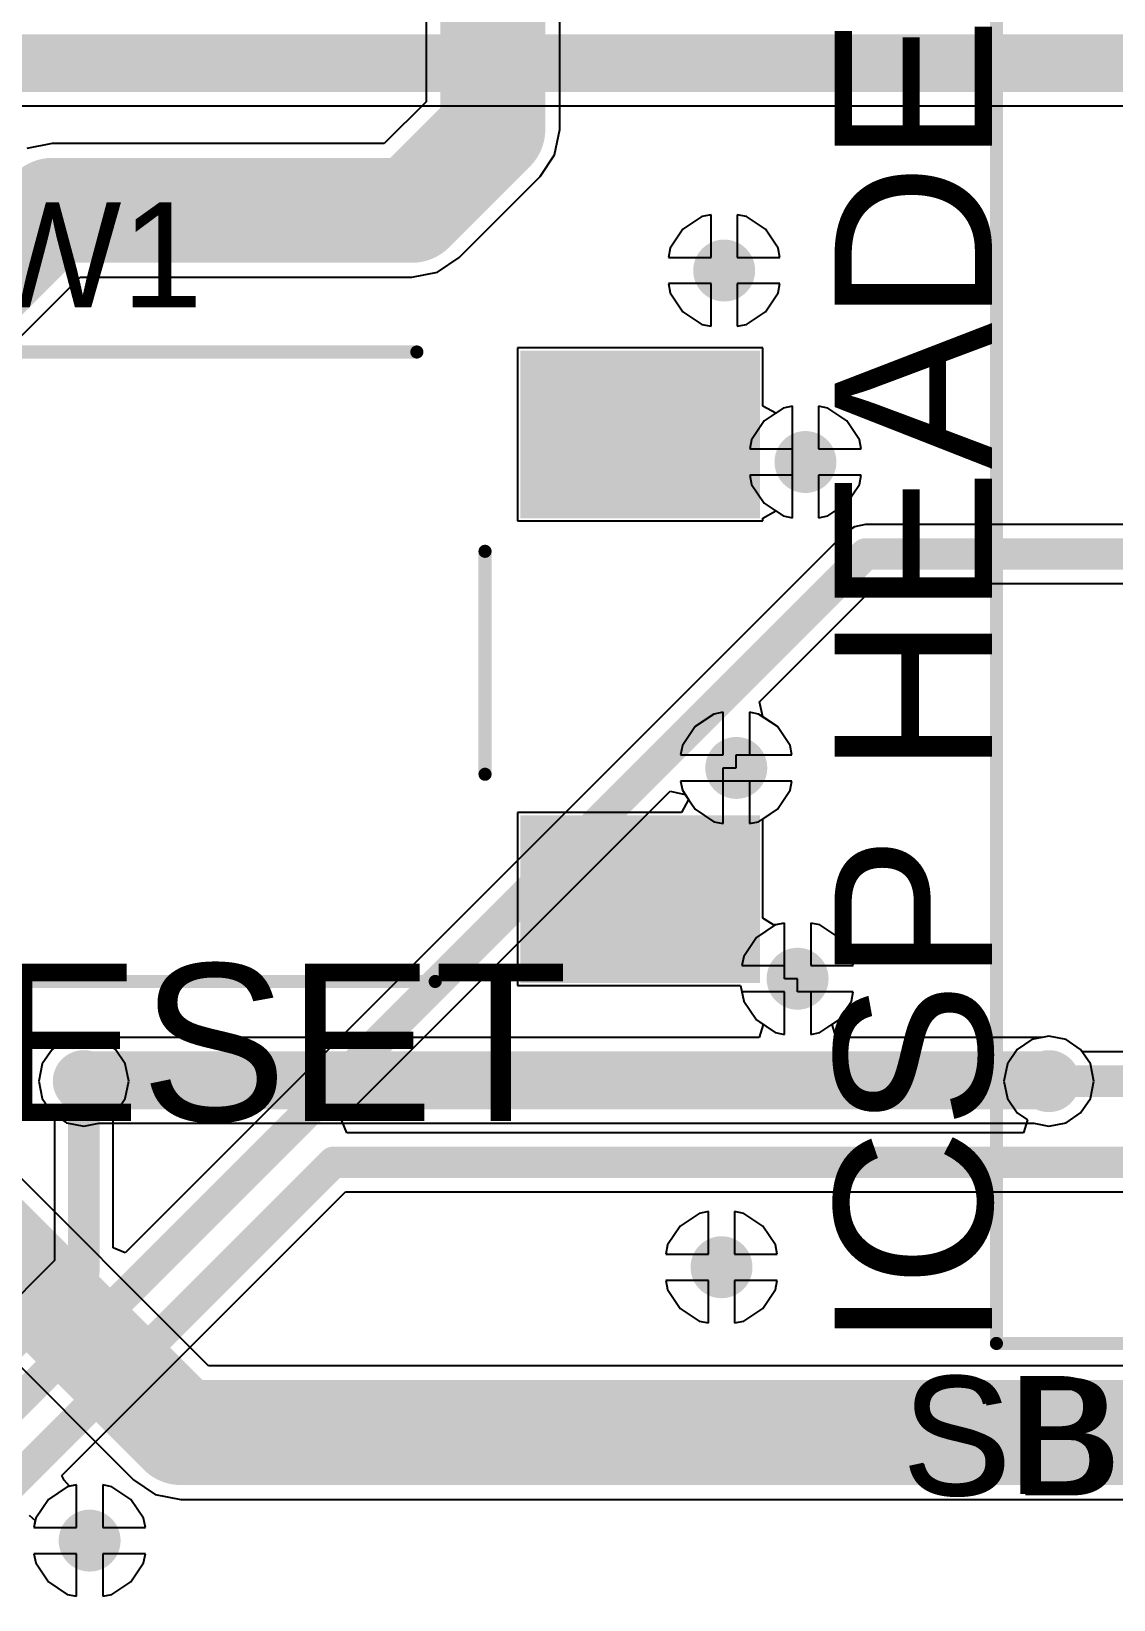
# Model space of a CAD drawing. Header units: millimetres. Extents: x -0.25 to 4.68, y -0.29 to 2.93.
# Drawn here: x 3.857 to 4.27, y 1.832 to 2.43 of the extents above; entities that cross this region are included whole.
import ezdxf

# ---------------------------------------------------------------- set-up
doc = ezdxf.new("R2010")
doc.units = ezdxf.units.MM
doc.header["$MEASUREMENT"] = 0
for name, color, linetype in [('BottomLayer', 5, 'Continuous'), ('BottomSolder', 6, 'Continuous'), ('TopLayer', 1, 'Continuous'), ('TopOverlay', 2, 'Continuous'), ('TopPaste', 8, 'Continuous'), ('TopSolder', 216, 'Continuous'), ('ViaHoleLayer', 16, 'Continuous')]:
    doc.layers.add(name, color=color, linetype=linetype)
doc.styles.add('Arial', font='', dxfattribs={"height": 0.2})
doc.styles.get('Arial').set_extended_font_data('Arial')

# ---------------------------------------------------------------- blocks, each defined once
blk = doc.blocks.new('TL3301NF160QG_54')
at = {"layer": 'TopLayer'}
for points in [[(-0.1374, 0.06063), (-0.22087, 0.06063), (-0.22087, 0.11654), (-0.1374, 0.11654)], [(0.22087, 0.06063), (0.1374, 0.06063), (0.1374, 0.11654), (0.22087, 0.11654)], [(-0.1374, -0.11654), (-0.22087, -0.11654), (-0.22087, -0.06063), (-0.1374, -0.06063)], [(0.22087, -0.11654), (0.1374, -0.11654), (0.1374, -0.06063), (0.22087, -0.06063)]]:
    blk.add_hatch(color=1, dxfattribs=at).paths.add_polyline_path(points)
at = {"layer": 'TopPaste'}
for points in [[(-0.1374, 0.06063), (-0.22087, 0.06063), (-0.22087, 0.11654), (-0.1374, 0.11654)], [(0.22087, 0.06063), (0.1374, 0.06063), (0.1374, 0.11654), (0.22087, 0.11654)], [(-0.1374, -0.11654), (-0.22087, -0.11654), (-0.22087, -0.06063), (-0.1374, -0.06063)], [(0.22087, -0.11654), (0.1374, -0.11654), (0.1374, -0.06063), (0.22087, -0.06063)]]:
    blk.add_hatch(color=8, dxfattribs=at).paths.add_polyline_path(points)
at = {"layer": 'TopSolder'}
for points in [[(-0.1334, 0.05663), (-0.22487, 0.05663), (-0.22487, 0.12054), (-0.1334, 0.12054)], [(0.22487, 0.05663), (0.1334, 0.05663), (0.1334, 0.12054), (0.22487, 0.12054)], [(-0.1334, -0.12054), (-0.22487, -0.12054), (-0.22487, -0.05663), (-0.1334, -0.05663)], [(0.22487, -0.12054), (0.1334, -0.12054), (0.1334, -0.05663), (0.22487, -0.05663)]]:
    blk.add_hatch(color=216, dxfattribs=at).paths.add_polyline_path(points)
at = {"layer": 'TopOverlay'}
for points, const_width in [([(-0.188, 0.129), (-0.183, 0.124)], 0.00787), ([(-0.188, 0.129), (-0.178, 0.129)], 0.00787), ([(-0.183, 0.124), (-0.178, 0.129)], 0.00787), ([(-0.101, 0.12), (0.094, 0.12)], 0.005), ([(-0.12, -0.044), (-0.12, 0.041)], 0.005), ([(0.12, -0.041), (0.12, 0.044)], 0.005), ([(-0.094, -0.12), (0.101, -0.12)], 0.005)]:
    blk.add_lwpolyline(points, dxfattribs=dict(at, const_width=const_width))
for points, const_width in [([(-0.18997, 0.129, 1), (-0.18603, 0.129, 1)], 0.00394), ([(-0.18997, 0.129, 1), (-0.18603, 0.129, 1)], 0.00394), ([(-0.17997, 0.129, 1), (-0.17603, 0.129, 1)], 0.00394), ([(-0.17997, 0.129, 1), (-0.17603, 0.129, 1)], 0.00394), ([(-0.18497, 0.124, 1), (-0.18103, 0.124, 1)], 0.00394), ([(-0.18497, 0.124, 1), (-0.18103, 0.124, 1)], 0.00394), ([(-0.10225, 0.12, 1), (-0.09975, 0.12, 1)], 0.0025), ([(0.09275, 0.12, 1), (0.09525, 0.12, 1)], 0.0025), ([(-0.12125, 0.041, 1), (-0.11875, 0.041, 1)], 0.0025), ([(0.11875, 0.044, 1), (0.12125, 0.044, 1)], 0.0025), ([(-0.12125, -0.044, 1), (-0.11875, -0.044, 1)], 0.0025), ([(0.11875, -0.041, 1), (0.12125, -0.041, 1)], 0.0025), ([(-0.09525, -0.12, 1), (-0.09275, -0.12, 1)], 0.0025), ([(0.09975, -0.12, 1), (0.10225, -0.12, 1)], 0.0025)]:
    blk.add_lwpolyline(points, format="xyb", close=True, dxfattribs=dict(at, const_width=const_width))
blk = doc.blocks.new('S______B______56')
at = {"layer": 'TopLayer'}
for points in [[(-0.045, -0.0175), (-0.045, 0.0175), (-0.015, 0.0175), (-0.015, -0.0175)], [(0.015, -0.0175), (0.015, 0.0175), (0.045, 0.0175), (0.045, -0.0175)]]:
    blk.add_hatch(color=1, dxfattribs=at).paths.add_polyline_path(points)
at = {"layer": 'TopPaste'}
for points in [[(-0.045, -0.0175), (-0.045, 0.0175), (-0.015, 0.0175), (-0.015, -0.0175)], [(0.015, -0.0175), (0.015, 0.0175), (0.045, 0.0175), (0.045, -0.0175)]]:
    blk.add_hatch(color=8, dxfattribs=at).paths.add_polyline_path(points)
at = {"layer": 'TopSolder'}
for points in [[(-0.049, -0.0215), (-0.049, 0.0215), (-0.011, 0.0215), (-0.011, -0.0215)], [(0.011, -0.0215), (0.011, 0.0215), (0.049, 0.0215), (0.049, -0.0215)]]:
    blk.add_hatch(color=216, dxfattribs=at).paths.add_polyline_path(points)
at = {"layer": 'TopOverlay', "const_width": 0.005}
for points in [[(0.05, 0.022), (-0.05, 0.022)], [(-0.05, 0.022), (-0.05, -0.022)], [(0.05, 0.022), (0.05, -0.022)], [(0.05, -0.022), (-0.05, -0.022)]]:
    blk.add_lwpolyline(points, dxfattribs=at)
at = {"layer": 'TopOverlay', "const_width": 0.0025}
for points in [[(-0.05125, 0.022, 1), (-0.04875, 0.022, 1)], [(-0.05125, 0.022, 1), (-0.04875, 0.022, 1)], [(0.04875, 0.022, 1), (0.05125, 0.022, 1)], [(0.04875, 0.022, 1), (0.05125, 0.022, 1)], [(-0.05125, -0.022, 1), (-0.04875, -0.022, 1)], [(-0.05125, -0.022, 1), (-0.04875, -0.022, 1)], [(0.04875, -0.022, 1), (0.05125, -0.022, 1)], [(0.04875, -0.022, 1), (0.05125, -0.022, 1)]]:
    blk.add_lwpolyline(points, format="xyb", close=True, dxfattribs=at)
at = {"layer": 'TopOverlay'}
blk.add_text('SB1', height=0.045, rotation=-180, dxfattribs=at).set_placement((0.139, 0.02344))
blk = doc.blocks.new('BH254V_6P_119')
at = {"layer": 'TopOverlay', "const_width": 0.005}
for points in [[(-0.301, 0.197), (-0.301, -0.178)], [(-0.301, 0.197), (0.302, 0.197)]]:
    blk.add_lwpolyline(points, dxfattribs=at)
at = {"layer": 'TopOverlay', "const_width": 0.0025}
blk.add_lwpolyline([(-0.30225, 0.197, 1), (-0.29975, 0.197, 1)], format="xyb", close=True, dxfattribs=at)
blk.add_lwpolyline([(-0.30225, 0.197, 1), (-0.29975, 0.197, 1)], format="xyb", close=True, dxfattribs=at)

msp = doc.modelspace()

# ---------------------------------------------------------------- hatches: boundary and pattern name
at = {"layer": 'BottomLayer'}
h = msp.add_hatch(color=5, dxfattribs=at)
edge = h.paths.add_edge_path()
edge.add_arc((4.121, 2.339), 0.01181, 0, 360)
h = msp.add_hatch(color=5, dxfattribs=at)
edge = h.paths.add_edge_path()
edge.add_arc((4.152, 2.266), 0.01181, 0, 360)
h = msp.add_hatch(color=5, dxfattribs=at)
edge = h.paths.add_edge_path()
edge.add_arc((4.12563, 2.14937), 0.01181, 0, 360)
h = msp.add_hatch(color=5, dxfattribs=at)
edge = h.paths.add_edge_path()
edge.add_arc((4.149, 2.069), 0.01181, 0, 360)
h = msp.add_hatch(color=5, dxfattribs=at)
edge = h.paths.add_edge_path()
edge.add_arc((3.87682, 2.02995), 0.01181, 0, 360)
h = msp.add_hatch(color=5, dxfattribs=at)
edge = h.paths.add_edge_path()
edge.add_arc((4.24482, 2.02995), 0.01181, 0, 360)
h = msp.add_hatch(color=5, dxfattribs=at)
edge = h.paths.add_edge_path()
edge.add_arc((4.12, 1.959), 0.01181, 0, 360)
h = msp.add_hatch(color=5, dxfattribs=at)
edge = h.paths.add_edge_path()
edge.add_arc((3.87905, 1.85477), 0.01181, 0, 360)
at = {"layer": 'BottomSolder'}
h = msp.add_hatch(color=6, dxfattribs=at)
edge = h.paths.add_edge_path()
edge.add_arc((4.121, 2.339), 0.00591, 0, 360)
h = msp.add_hatch(color=6, dxfattribs=at)
edge = h.paths.add_edge_path()
edge.add_arc((4.152, 2.266), 0.00591, 0, 360)
h = msp.add_hatch(color=6, dxfattribs=at)
edge = h.paths.add_edge_path()
edge.add_arc((4.12563, 2.14937), 0.00591, 0, 360)
h = msp.add_hatch(color=6, dxfattribs=at)
edge = h.paths.add_edge_path()
edge.add_arc((4.149, 2.069), 0.00591, 0, 360)
h = msp.add_hatch(color=6, dxfattribs=at)
edge = h.paths.add_edge_path()
edge.add_arc((3.87682, 2.02995), 0.00591, 0, 360)
h = msp.add_hatch(color=6, dxfattribs=at)
edge = h.paths.add_edge_path()
edge.add_arc((4.24482, 2.02995), 0.00591, 0, 360)
h = msp.add_hatch(color=6, dxfattribs=at)
edge = h.paths.add_edge_path()
edge.add_arc((4.12, 1.959), 0.00591, 0, 360)
h = msp.add_hatch(color=6, dxfattribs=at)
edge = h.paths.add_edge_path()
edge.add_arc((3.87905, 1.85477), 0.00591, 0, 360)
at = {"layer": 'TopLayer'}
h = msp.add_hatch(color=1, dxfattribs=at)
edge = h.paths.add_edge_path()
edge.add_arc((4.121, 2.339), 0.01181, 0, 360)
h = msp.add_hatch(color=1, dxfattribs=at)
edge = h.paths.add_edge_path()
edge.add_arc((4.152, 2.266), 0.01181, 0, 360)
h = msp.add_hatch(color=1, dxfattribs=at)
edge = h.paths.add_edge_path()
edge.add_arc((4.12563, 2.14937), 0.01181, 0, 360)
h = msp.add_hatch(color=1, dxfattribs=at)
edge = h.paths.add_edge_path()
edge.add_arc((4.149, 2.069), 0.01181, 0, 360)
h = msp.add_hatch(color=1, dxfattribs=at)
edge = h.paths.add_edge_path()
edge.add_arc((3.87682, 2.02995), 0.01181, 0, 360)
h = msp.add_hatch(color=1, dxfattribs=at)
edge = h.paths.add_edge_path()
edge.add_arc((4.24482, 2.02995), 0.01181, 0, 360)
h = msp.add_hatch(color=1, dxfattribs=at)
edge = h.paths.add_edge_path()
edge.add_arc((4.12, 1.959), 0.01181, 0, 360)
h = msp.add_hatch(color=1, dxfattribs=at)
edge = h.paths.add_edge_path()
edge.add_arc((3.87905, 1.85477), 0.01181, 0, 360)
at = {"layer": 'TopSolder'}
h = msp.add_hatch(color=216, dxfattribs=at)
edge = h.paths.add_edge_path()
edge.add_arc((4.121, 2.339), 0.00591, 0, 360)
h = msp.add_hatch(color=216, dxfattribs=at)
edge = h.paths.add_edge_path()
edge.add_arc((4.152, 2.266), 0.00591, 0, 360)
h = msp.add_hatch(color=216, dxfattribs=at)
edge = h.paths.add_edge_path()
edge.add_arc((4.12563, 2.14937), 0.00591, 0, 360)
h = msp.add_hatch(color=216, dxfattribs=at)
edge = h.paths.add_edge_path()
edge.add_arc((4.149, 2.069), 0.00591, 0, 360)
h = msp.add_hatch(color=216, dxfattribs=at)
edge = h.paths.add_edge_path()
edge.add_arc((3.87682, 2.02995), 0.00591, 0, 360)
h = msp.add_hatch(color=216, dxfattribs=at)
edge = h.paths.add_edge_path()
edge.add_arc((4.24482, 2.02995), 0.00591, 0, 360)
h = msp.add_hatch(color=216, dxfattribs=at)
edge = h.paths.add_edge_path()
edge.add_arc((4.12, 1.959), 0.00591, 0, 360)
h = msp.add_hatch(color=216, dxfattribs=at)
edge = h.paths.add_edge_path()
edge.add_arc((3.87905, 1.85477), 0.00591, 0, 360)
at = {"layer": 'ViaHoleLayer'}
h = msp.add_hatch(color=16, dxfattribs=at)
edge = h.paths.add_edge_path()
edge.add_arc((4.121, 2.339), 0.00591, 0, 360)
h = msp.add_hatch(color=16, dxfattribs=at)
edge = h.paths.add_edge_path()
edge.add_arc((4.152, 2.266), 0.00591, 0, 360)
h = msp.add_hatch(color=16, dxfattribs=at)
edge = h.paths.add_edge_path()
edge.add_arc((4.12563, 2.14937), 0.00591, 0, 360)
h = msp.add_hatch(color=16, dxfattribs=at)
edge = h.paths.add_edge_path()
edge.add_arc((4.149, 2.069), 0.00591, 0, 360)
h = msp.add_hatch(color=16, dxfattribs=at)
edge = h.paths.add_edge_path()
edge.add_arc((3.87682, 2.02995), 0.00591, 0, 360)
h = msp.add_hatch(color=16, dxfattribs=at)
edge = h.paths.add_edge_path()
edge.add_arc((4.24482, 2.02995), 0.00591, 0, 360)
h = msp.add_hatch(color=16, dxfattribs=at)
edge = h.paths.add_edge_path()
edge.add_arc((4.12, 1.959), 0.00591, 0, 360)
h = msp.add_hatch(color=16, dxfattribs=at)
edge = h.paths.add_edge_path()
edge.add_arc((3.87905, 1.85477), 0.00591, 0, 360)

# ---------------------------------------------------------------- linework, layer by layer
at = {"layer": 'BottomLayer'}
for p, q in [((3.74569, 2.40174), (4.37796, 2.40174)), ((4.11249, 2.35955), (4.10528, 2.35472)), ((4.116, 2.36024), (4.11249, 2.35955)), ((4.116, 2.344), (4.116, 2.36024)), ((4.12951, 2.35955), (4.126, 2.36024)), ((4.126, 2.36024), (4.126, 2.344)), ((4.13672, 2.35472), (4.12951, 2.35955)), ((4.10528, 2.35472), (4.10045, 2.34751)), ((4.14155, 2.34751), (4.13672, 2.35472)), ((4.10045, 2.34751), (4.09976, 2.344)), ((4.09976, 2.344), (4.116, 2.344)), ((4.126, 2.344), (4.14224, 2.344)), ((4.14224, 2.344), (4.14155, 2.34751)), ((4.116, 2.334), (4.09976, 2.334)), ((4.09976, 2.334), (4.10045, 2.33049)), ((4.116, 2.31776), (4.116, 2.334)), ((4.14224, 2.334), (4.126, 2.334)), ((4.126, 2.334), (4.126, 2.31776)), ((4.14155, 2.33049), (4.14224, 2.334)), ((4.10045, 2.33049), (4.10528, 2.32328)), ((4.13672, 2.32328), (4.14155, 2.33049)), ((4.10528, 2.32328), (4.11249, 2.31845)), ((4.12951, 2.31845), (4.13672, 2.32328)), ((4.11249, 2.31845), (4.116, 2.31776)), ((4.126, 2.31776), (4.12951, 2.31845)), ((4.14349, 2.28655), (4.13628, 2.28172)), ((4.147, 2.28724), (4.14349, 2.28655)), ((4.147, 2.271), (4.147, 2.28724)), ((4.16051, 2.28655), (4.157, 2.28724)), ((4.157, 2.28724), (4.157, 2.271)), ((4.16772, 2.28172), (4.16051, 2.28655)), ((4.13628, 2.28172), (4.13145, 2.27451)), ((4.17255, 2.27451), (4.16772, 2.28172)), ((4.13145, 2.27451), (4.13076, 2.271)), ((4.17324, 2.271), (4.17255, 2.27451)), ((4.13076, 2.271), (4.147, 2.271)), ((4.157, 2.271), (4.17324, 2.271)), ((4.147, 2.261), (4.13076, 2.261)), ((4.13076, 2.261), (4.13145, 2.25749)), ((4.147, 2.24476), (4.147, 2.261)), ((4.17324, 2.261), (4.157, 2.261)), ((4.157, 2.261), (4.157, 2.24476)), ((4.17255, 2.25749), (4.17324, 2.261)), ((4.13145, 2.25749), (4.13628, 2.25028)), ((4.16772, 2.25028), (4.17255, 2.25749)), ((4.13628, 2.25028), (4.14349, 2.24545)), ((4.16051, 2.24545), (4.16772, 2.25028)), ((4.14349, 2.24545), (4.147, 2.24476)), ((4.157, 2.24476), (4.16051, 2.24545)), ((4.16702, 2.23888), (3.89266, 1.96452)), ((4.17066, 2.24131), (4.16702, 2.23888)), ((4.16702, 2.23888), (4.16702, 2.23888)), ((4.17495, 2.24216), (4.17066, 2.24131)), ((4.32775, 2.24216), (4.17495, 2.24216)), ((4.17495, 2.24216), (4.17495, 2.24216)), ((4.13443, 2.17457), (4.17959, 2.21973)), ((4.17959, 2.21973), (4.32775, 2.21973)), ((4.13576, 2.16883), (4.13443, 2.17457)), ((4.14135, 2.1651), (4.13576, 2.16883)), ((4.14618, 2.15788), (4.14135, 2.1651)), ((4.12563, 2.14937), (4.12563, 2.15437)), ((4.12563, 2.15437), (4.14687, 2.15437)), ((4.14687, 2.15437), (4.14618, 2.15788)), ((4.12063, 2.12813), (4.12063, 2.14937)), ((4.12063, 2.14937), (4.12563, 2.14937)), ((4.14687, 2.14437), (4.13063, 2.14437)), ((4.13063, 2.14437), (4.13063, 2.12813)), ((4.14135, 2.13365), (4.14618, 2.14086)), ((4.14618, 2.14086), (4.14687, 2.14437)), ((3.97508, 2.01522), (4.10043, 2.14057)), ((4.10043, 2.14057), (4.10617, 2.13924)), ((4.10617, 2.13924), (4.1099, 2.13365)), ((4.1099, 2.13365), (4.11712, 2.12882)), ((4.11712, 2.12882), (4.12063, 2.12813)), ((4.13063, 2.12813), (4.13414, 2.12882)), ((4.13414, 2.12882), (4.14135, 2.13365)), ((4.14049, 2.08955), (4.13328, 2.08472)), ((4.144, 2.09024), (4.14049, 2.08955)), ((4.144, 2.074), (4.144, 2.09024)), ((4.15751, 2.08955), (4.154, 2.09024)), ((4.154, 2.09024), (4.154, 2.074)), ((4.16472, 2.08472), (4.15751, 2.08955)), ((4.13328, 2.08472), (4.12845, 2.07751)), ((4.16955, 2.07751), (4.16472, 2.08472)), ((4.12845, 2.07751), (4.12776, 2.074)), ((4.17024, 2.074), (4.16955, 2.07751)), ((4.12776, 2.074), (4.144, 2.074)), ((4.154, 2.074), (4.17024, 2.074)), ((4.144, 2.064), (4.12776, 2.064)), ((4.12776, 2.064), (4.12845, 2.06049)), ((4.144, 2.04776), (4.144, 2.064)), ((4.17024, 2.064), (4.154, 2.064)), ((4.154, 2.064), (4.154, 2.04776)), ((4.16955, 2.06049), (4.17024, 2.064)), ((4.12845, 2.06049), (4.13328, 2.05328)), ((4.16472, 2.05328), (4.16955, 2.06049)), ((4.13328, 2.05328), (4.14049, 2.04845)), ((4.15751, 2.04845), (4.16472, 2.05328)), ((3.87026, 2.04578), (3.8647, 2.04207)), ((3.87682, 2.04709), (3.87026, 2.04578)), ((3.88338, 2.04578), (3.87682, 2.04709)), ((3.88894, 2.04207), (3.88338, 2.04578)), ((4.14049, 2.04845), (4.144, 2.04776)), ((4.154, 2.04776), (4.15751, 2.04845)), ((4.23826, 2.04578), (4.2327, 2.04207)), ((4.24482, 2.04709), (4.23826, 2.04578)), ((4.25138, 2.04578), (4.24482, 2.04709)), ((4.25694, 2.04207), (4.25138, 2.04578)), ((3.8647, 2.04207), (3.86099, 2.03651)), ((3.89266, 2.03651), (3.88894, 2.04207)), ((4.2327, 2.04207), (4.22899, 2.03651)), ((4.25755, 2.04116), (4.25694, 2.04207)), ((4.43613, 2.04116), (4.25755, 2.04116)), ((3.86099, 2.03651), (3.85968, 2.02995)), ((3.89396, 2.02995), (3.89266, 2.03651)), ((4.22899, 2.03651), (4.22768, 2.02995)), ((3.85968, 2.02995), (3.86099, 2.02339)), ((3.89266, 2.02339), (3.89396, 2.02995)), ((4.22768, 2.02995), (4.22899, 2.02339)), ((3.86099, 2.02339), (3.8647, 2.01783)), ((3.88894, 2.01783), (3.89266, 2.02339)), ((4.22899, 2.02339), (4.2327, 2.01783)), ((3.8647, 2.01783), (3.86561, 2.01722)), ((3.86561, 2.01722), (3.86561, 1.96151)), ((3.88804, 2.01722), (3.88894, 2.01783)), ((3.88804, 1.96643), (3.88804, 2.01722)), ((3.97715, 2.01022), (3.97508, 2.01522)), ((4.2327, 2.01783), (4.23661, 2.01522)), ((4.23661, 2.01522), (4.2351, 2.01022)), ((4.2351, 2.01022), (3.97715, 2.01022)), ((3.86848, 1.87962), (3.97665, 1.98778)), ((3.97665, 1.98778), (4.44251, 1.98778)), ((4.11149, 1.97955), (4.10428, 1.97472)), ((4.115, 1.98024), (4.11149, 1.97955)), ((4.115, 1.964), (4.115, 1.98024)), ((4.12851, 1.97955), (4.125, 1.98024)), ((4.125, 1.98024), (4.125, 1.964)), ((4.13572, 1.97472), (4.12851, 1.97955)), ((4.10428, 1.97472), (4.09945, 1.96751)), ((4.14055, 1.96751), (4.13572, 1.97472)), ((4.09945, 1.96751), (4.09876, 1.964)), ((4.14124, 1.964), (4.14055, 1.96751)), ((3.86561, 1.96151), (3.81685, 1.91276)), ((3.89266, 1.96452), (3.88804, 1.96643)), ((4.09876, 1.964), (4.115, 1.964)), ((4.125, 1.964), (4.14124, 1.964)), ((4.115, 1.954), (4.09876, 1.954)), ((4.09876, 1.954), (4.09945, 1.95049)), ((4.09945, 1.95049), (4.10428, 1.94328)), ((4.115, 1.93776), (4.115, 1.954)), ((4.14124, 1.954), (4.125, 1.954)), ((4.125, 1.954), (4.125, 1.93776)), ((4.13572, 1.94328), (4.14055, 1.95049)), ((4.14055, 1.95049), (4.14124, 1.954)), ((4.10428, 1.94328), (4.11149, 1.93845)), ((4.12851, 1.93845), (4.13572, 1.94328)), ((4.11149, 1.93845), (4.115, 1.93776)), ((4.125, 1.93776), (4.12851, 1.93845)), ((3.86932, 1.87787), (3.86848, 1.87962)), ((3.87142, 1.87549), (3.86932, 1.87787)), ((3.87405, 1.87601), (3.87142, 1.87549)), ((3.87405, 1.85977), (3.87405, 1.87601)), ((3.88756, 1.87532), (3.88405, 1.87601)), ((3.88405, 1.87601), (3.88405, 1.85977)), ((3.89478, 1.8705), (3.88756, 1.87532)), ((3.8996, 1.86328), (3.89478, 1.8705)), ((3.85595, 1.86451), (3.85833, 1.8624)), ((3.85833, 1.8624), (3.85781, 1.85977)), ((3.85781, 1.85977), (3.87405, 1.85977)), ((3.88405, 1.85977), (3.9003, 1.85977)), ((3.9003, 1.85977), (3.8996, 1.86328)), ((3.87405, 1.84977), (3.85781, 1.84977)), ((3.85781, 1.84977), (3.85851, 1.84626)), ((3.87405, 1.83353), (3.87405, 1.84977)), ((3.9003, 1.84977), (3.88405, 1.84977)), ((3.88405, 1.84977), (3.88405, 1.83353)), ((3.8996, 1.84626), (3.9003, 1.84977)), ((3.85851, 1.84626), (3.86333, 1.83905)), ((3.89478, 1.83905), (3.8996, 1.84626)), ((3.86333, 1.83905), (3.87054, 1.83423)), ((3.88756, 1.83423), (3.89478, 1.83905)), ((3.87054, 1.83423), (3.87405, 1.83353)), ((3.88405, 1.83353), (3.88756, 1.83423))]:
    msp.add_line(p, q, dxfattribs=at)
for points, const_width in [([(3.73893, 2.41806), (4.38471, 2.41806)], 0.022), ([(3.75282, 1.80882), (4.17495, 2.23095)], 0.012), ([(4.17495, 2.23095), (4.37182, 2.23095)], 0.012), ([(3.87682, 1.95686), (3.87682, 2.02995)], 0.012), ([(4.24482, 2.02995), (4.44077, 2.02995)], 0.012), ([(3.77882, 1.80582), (3.972, 1.999)], 0.012), ([(3.972, 1.999), (4.48287, 1.999)], 0.012), ([(3.72782, 1.80786), (3.87682, 1.95686)], 0.012)]:
    msp.add_lwpolyline(points, dxfattribs=dict(at, const_width=const_width))
at = {"layer": 'BottomLayer', "const_width": 0.006}
for points in [[(4.17195, 2.23095, 1), (4.17795, 2.23095, 1)], [(4.17195, 2.23095, 1), (4.17795, 2.23095, 1)], [(3.87382, 2.02995, 1), (3.87982, 2.02995, 1)], [(4.24182, 2.02995, 1), (4.24782, 2.02995, 1)], [(3.969, 1.999, 1), (3.975, 1.999, 1)], [(3.969, 1.999, 1), (3.975, 1.999, 1)], [(3.87382, 1.95686, 1), (3.87982, 1.95686, 1)], [(3.87382, 1.95686, 1), (3.87982, 1.95686, 1)]]:
    msp.add_lwpolyline(points, format="xyb", close=True, dxfattribs=at)
at = {"layer": 'TopLayer'}
for p, q in [((4.05831, 2.39282), (4.05831, 2.79418)), ((4.00733, 2.78362), (4.00733, 2.40338)), ((4.00733, 2.40338), (3.99139, 2.38744)), ((4.05637, 2.38307), (4.05831, 2.39282)), ((3.86482, 2.38744), (3.85507, 2.3855)), ((3.99139, 2.38744), (3.86482, 2.38744)), ((4.05085, 2.3748), (4.05637, 2.38307)), ((4.01997, 2.34392), (4.05085, 2.3748)), ((4.11249, 2.35955), (4.10528, 2.35472)), ((4.116, 2.36024), (4.11249, 2.35955)), ((4.116, 2.344), (4.116, 2.36024)), ((4.12951, 2.35955), (4.126, 2.36024)), ((4.126, 2.36024), (4.126, 2.344)), ((4.13672, 2.35472), (4.12951, 2.35955)), ((4.10528, 2.35472), (4.10045, 2.34751)), ((4.14155, 2.34751), (4.13672, 2.35472)), ((4.0117, 2.3384), (4.01997, 2.34392)), ((4.10045, 2.34751), (4.09976, 2.344)), ((4.09976, 2.344), (4.116, 2.344)), ((4.126, 2.344), (4.14224, 2.344)), ((4.14224, 2.344), (4.14155, 2.34751)), ((4.00195, 2.33646), (4.0117, 2.3384)), ((3.84331, 2.30439), (3.87538, 2.33646)), ((3.87538, 2.33646), (4.00195, 2.33646)), ((4.116, 2.334), (4.09976, 2.334)), ((4.09976, 2.334), (4.10045, 2.33049)), ((4.116, 2.31776), (4.116, 2.334)), ((4.14224, 2.334), (4.126, 2.334)), ((4.126, 2.334), (4.126, 2.31776)), ((4.14155, 2.33049), (4.14224, 2.334)), ((4.10045, 2.33049), (4.10528, 2.32328)), ((4.13672, 2.32328), (4.14155, 2.33049)), ((4.10528, 2.32328), (4.11249, 2.31845)), ((4.12951, 2.31845), (4.13672, 2.32328)), ((4.11249, 2.31845), (4.116, 2.31776)), ((4.126, 2.31776), (4.12951, 2.31845)), ((4.13569, 2.30948), (4.04222, 2.30948)), ((4.04222, 2.30948), (4.04222, 2.24358)), ((4.13569, 2.28735), (4.13569, 2.30948)), ((4.14069, 2.28467), (4.13569, 2.28735)), ((4.14349, 2.28655), (4.14069, 2.28467)), ((4.147, 2.28724), (4.14349, 2.28655)), ((4.147, 2.266), (4.147, 2.28724)), ((4.16051, 2.28655), (4.157, 2.28724)), ((4.157, 2.28724), (4.157, 2.271)), ((4.16772, 2.28172), (4.16051, 2.28655)), ((4.17255, 2.27451), (4.16772, 2.28172)), ((4.17324, 2.271), (4.17255, 2.27451)), ((4.157, 2.271), (4.17324, 2.271)), ((4.147, 2.24476), (4.147, 2.266)), ((4.17324, 2.261), (4.157, 2.261)), ((4.157, 2.261), (4.157, 2.24476)), ((4.17255, 2.25749), (4.17324, 2.261)), ((4.16772, 2.25028), (4.17255, 2.25749)), ((4.16051, 2.24545), (4.16772, 2.25028)), ((4.04222, 2.24358), (4.13569, 2.24358)), ((4.13569, 2.24465), (4.14069, 2.24733)), ((4.13569, 2.24358), (4.13569, 2.24465)), ((4.14069, 2.24733), (4.14349, 2.24545)), ((4.14349, 2.24545), (4.147, 2.24476)), ((4.157, 2.24476), (4.16051, 2.24545)), ((4.12063, 2.17061), (4.11712, 2.16992)), ((4.12063, 2.15437), (4.12063, 2.17061)), ((4.13414, 2.16992), (4.13063, 2.17061)), ((4.13063, 2.17061), (4.13063, 2.15437)), ((4.1099, 2.1651), (4.10508, 2.15788)), ((4.11712, 2.16992), (4.1099, 2.1651)), ((4.14135, 2.1651), (4.13414, 2.16992)), ((4.14618, 2.15788), (4.14135, 2.1651)), ((4.10508, 2.15788), (4.10439, 2.15437)), ((4.10439, 2.15437), (4.12063, 2.15437)), ((4.13063, 2.15437), (4.14687, 2.15437)), ((4.14687, 2.15437), (4.14618, 2.15788)), ((4.14687, 2.14437), (4.10439, 2.14437)), ((4.10439, 2.14437), (4.10508, 2.14086)), ((4.10508, 2.14086), (4.10745, 2.13732)), ((4.14135, 2.13365), (4.14618, 2.14086)), ((4.14618, 2.14086), (4.14687, 2.14437)), ((4.10745, 2.13732), (4.10478, 2.13232)), ((4.10478, 2.13232), (4.04222, 2.13232)), ((4.04222, 2.13232), (4.04222, 2.06641)), ((4.13569, 2.12986), (4.14135, 2.13365)), ((4.13569, 2.09213), (4.13569, 2.12986)), ((4.1398, 2.0895), (4.13569, 2.09213)), ((4.14069, 2.08959), (4.1398, 2.0895)), ((4.144, 2.09024), (4.14069, 2.08959)), ((4.144, 2.069), (4.144, 2.09024)), ((4.15751, 2.08955), (4.154, 2.09024)), ((4.154, 2.09024), (4.154, 2.074)), ((4.16472, 2.08472), (4.15751, 2.08955)), ((4.16955, 2.07751), (4.16472, 2.08472)), ((4.17024, 2.074), (4.16955, 2.07751)), ((4.149, 2.069), (4.144, 2.069)), ((4.149, 2.064), (4.149, 2.069)), ((4.154, 2.074), (4.17024, 2.074)), ((4.04222, 2.06641), (4.12728, 2.06641)), ((4.12728, 2.06641), (4.12845, 2.06049)), ((4.17024, 2.064), (4.149, 2.064)), ((4.16955, 2.06049), (4.17024, 2.064)), ((4.12845, 2.06049), (4.13328, 2.05328)), ((4.16472, 2.05328), (4.16955, 2.06049)), ((4.13328, 2.05328), (4.13582, 2.05157)), ((4.13582, 2.05157), (4.13431, 2.04657)), ((4.16218, 2.05157), (4.16472, 2.05328)), ((4.16369, 2.04657), (4.16218, 2.05157)), ((3.87026, 2.04578), (3.8647, 2.04207)), ((3.87682, 2.04709), (3.87026, 2.04578)), ((3.87942, 2.04657), (3.87682, 2.04709)), ((4.13431, 2.04657), (3.87942, 2.04657)), ((4.24223, 2.04657), (4.16369, 2.04657)), ((4.24482, 2.04709), (4.24223, 2.04657)), ((4.25138, 2.04578), (4.24482, 2.04709)), ((4.25694, 2.04207), (4.25138, 2.04578)), ((3.8647, 2.04207), (3.86099, 2.03651)), ((4.26066, 2.03651), (4.25694, 2.04207)), ((3.86099, 2.03651), (3.85968, 2.02995)), ((4.26196, 2.02995), (4.26066, 2.03651)), ((3.85968, 2.02995), (3.86099, 2.02339)), ((4.26066, 2.02339), (4.26196, 2.02995)), ((3.86099, 2.02339), (3.8647, 2.01783)), ((4.25694, 2.01783), (4.26066, 2.02339)), ((3.8647, 2.01783), (3.87026, 2.01411)), ((4.25138, 2.01411), (4.25694, 2.01783)), ((3.87026, 2.01411), (3.87682, 2.01281)), ((3.87682, 2.01281), (3.88254, 2.01395)), ((3.88254, 2.01395), (4.23911, 2.01395)), ((4.23911, 2.01395), (4.24482, 2.01281)), ((4.24482, 2.01281), (4.25138, 2.01411)), ((3.92438, 1.92144), (3.84331, 2.00251)), ((4.11149, 1.97955), (4.10428, 1.97472)), ((4.115, 1.98024), (4.11149, 1.97955)), ((4.115, 1.964), (4.115, 1.98024)), ((4.12851, 1.97955), (4.125, 1.98024)), ((4.125, 1.98024), (4.125, 1.964)), ((4.13572, 1.97472), (4.12851, 1.97955)), ((3.7998, 1.97392), (3.8958, 1.87792)), ((4.10428, 1.97472), (4.09945, 1.96751)), ((4.14055, 1.96751), (4.13572, 1.97472)), ((4.09945, 1.96751), (4.09876, 1.964)), ((4.14124, 1.964), (4.14055, 1.96751)), ((4.09876, 1.964), (4.115, 1.964)), ((4.125, 1.964), (4.14124, 1.964)), ((4.115, 1.954), (4.09876, 1.954)), ((4.09876, 1.954), (4.09945, 1.95049)), ((4.09945, 1.95049), (4.10428, 1.94328)), ((4.115, 1.93776), (4.115, 1.954)), ((4.14124, 1.954), (4.125, 1.954)), ((4.125, 1.954), (4.125, 1.93776)), ((4.13572, 1.94328), (4.14055, 1.95049)), ((4.14055, 1.95049), (4.14124, 1.954)), ((4.10428, 1.94328), (4.11149, 1.93845)), ((4.12851, 1.93845), (4.13572, 1.94328)), ((4.11149, 1.93845), (4.115, 1.93776)), ((4.125, 1.93776), (4.12851, 1.93845)), ((4.29782, 1.92144), (3.92438, 1.92144)), ((3.8958, 1.87792), (3.90407, 1.8724)), ((3.87054, 1.87532), (3.86333, 1.8705)), ((3.87405, 1.87601), (3.87054, 1.87532)), ((3.87405, 1.85977), (3.87405, 1.87601)), ((3.88756, 1.87532), (3.88405, 1.87601)), ((3.88405, 1.87601), (3.88405, 1.85977)), ((3.89478, 1.8705), (3.88756, 1.87532)), ((3.90407, 1.8724), (3.91382, 1.87046)), ((3.86333, 1.8705), (3.85851, 1.86328)), ((3.8996, 1.86328), (3.89478, 1.8705)), ((3.91382, 1.87046), (4.29782, 1.87046)), ((3.85851, 1.86328), (3.85781, 1.85977)), ((3.85781, 1.85977), (3.87405, 1.85977)), ((3.88405, 1.85977), (3.9003, 1.85977)), ((3.9003, 1.85977), (3.8996, 1.86328)), ((3.87405, 1.84977), (3.85781, 1.84977)), ((3.85781, 1.84977), (3.85851, 1.84626)), ((3.87405, 1.83353), (3.87405, 1.84977)), ((3.9003, 1.84977), (3.88405, 1.84977)), ((3.88405, 1.84977), (3.88405, 1.83353)), ((3.8996, 1.84626), (3.9003, 1.84977)), ((3.85851, 1.84626), (3.86333, 1.83905)), ((3.89478, 1.83905), (3.8996, 1.84626)), ((3.86333, 1.83905), (3.87054, 1.83423)), ((3.88756, 1.83423), (3.89478, 1.83905)), ((3.87054, 1.83423), (3.87405, 1.83353)), ((3.88405, 1.83353), (3.88756, 1.83423))]:
    msp.add_line(p, q, dxfattribs=at)
for points, const_width in [([(4.03282, 2.39282), (4.03282, 2.79418)], 0.04), ([(4.00195, 2.36195), (4.03282, 2.39282)], 0.04), ([(3.81782, 2.31495), (3.86482, 2.36195)], 0.04), ([(3.86482, 2.36195), (4.00195, 2.36195)], 0.04), ([(3.87757, 2.03026), (4.24482, 2.03026)], 0.022), ([(3.81782, 1.99195), (3.91382, 1.89595)], 0.04), ([(3.91382, 1.89595), (4.29782, 1.89595)], 0.04)]:
    msp.add_lwpolyline(points, dxfattribs=dict(at, const_width=const_width))
for points, const_width in [([(4.02282, 2.39282, 1), (4.04282, 2.39282, 1)], 0.02), ([(4.02282, 2.39282, 1), (4.04282, 2.39282, 1)], 0.02), ([(3.85482, 2.36195, 1), (3.87482, 2.36195, 1)], 0.02), ([(3.85482, 2.36195, 1), (3.87482, 2.36195, 1)], 0.02), ([(3.99195, 2.36195, 1), (4.01195, 2.36195, 1)], 0.02), ([(3.99195, 2.36195, 1), (4.01195, 2.36195, 1)], 0.02), ([(3.87207, 2.03026, 1), (3.88307, 2.03026, 1)], 0.011), ([(4.23932, 2.03026, 1), (4.25032, 2.03026, 1)], 0.011), ([(3.90382, 1.89595, 1), (3.92382, 1.89595, 1)], 0.02), ([(3.90382, 1.89595, 1), (3.92382, 1.89595, 1)], 0.02)]:
    msp.add_lwpolyline(points, format="xyb", close=True, dxfattribs=dict(at, const_width=const_width))

# ---------------------------------------------------------------- block references
for name, p, rotation in [('BH254V_6P_119', (4.42182, 2.23095), 90), ('S______B______56', (4.32782, 1.89595), 180)]:
    msp.add_blockref(name, p, dxfattribs=dict(rotation=rotation))
msp.add_blockref('TL3301NF160QG_54', (3.90982, 2.18795))

# ---------------------------------------------------------------- texts
at = {"layer": 'TopOverlay', "style": 'Arial'}
msp.add_text('ICSP HEADER', height=0.06, rotation=90, dxfattribs=at).set_placement((4.22312, 1.92795))
for s, height, p in [('SW1', 0.04, (3.80117, 2.32496)), ('RESET', 0.06, (3.782, 2.0147)), ('SB1', 0.045, (4.18882, 1.87199))]:
    msp.add_text(s, height=height, dxfattribs=at).set_placement(p)

doc.saveas('drawing.dxf')
